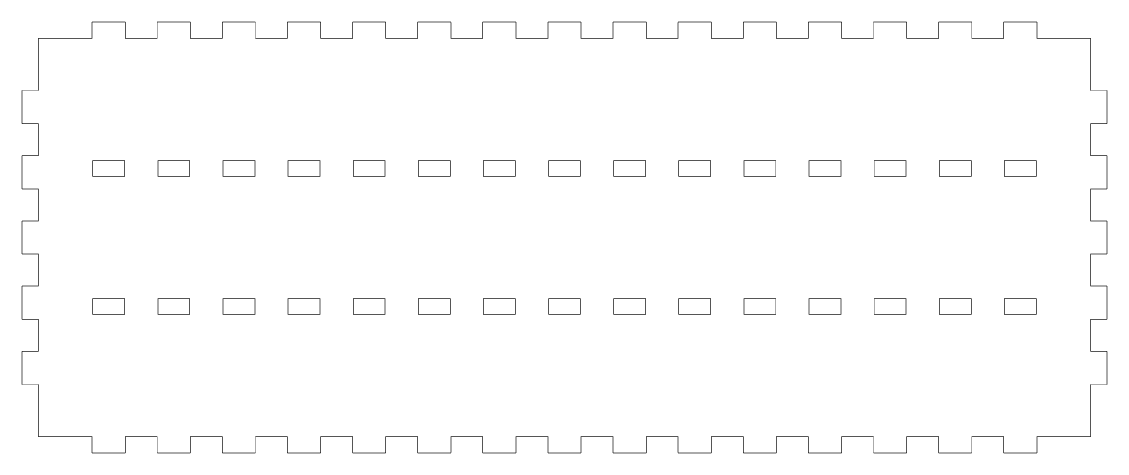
# Model space of a CAD drawing. Extents: x 1 to 670, y 1 to 950.
# Drawn here: x 1.1 to 334.6, y 476.8 to 609.2 of the extents above; entities that cross this region are included whole.
import ezdxf

# ---------------------------------------------------------------- set-up
doc = ezdxf.new("R2010")
doc.units = 0
doc.layers.get('0').update_dxf_attribs({"linetype": 'CONTINUOUS'})

msp = doc.modelspace()

# ---------------------------------------------------------------- linework, layer by layer
at = {"color": 0, "const_width": 0.2}
for points in [[(32.8511, 609.145), (22.8506, 609.145), (22.8327, 609.145), (22.779, 609.117), (22.75, 609.064), (22.75, 609.046)], [(22.75, 609.046), (22.75, 604.047), (22.75, 604.065), (22.779, 604.118), (22.8327, 604.146), (22.8506, 604.146)], [(32.9517, 604.047), (32.9517, 609.046), (32.9517, 609.064), (32.9213, 609.117), (32.8676, 609.145), (32.8511, 609.145)], [(52.8518, 609.145), (42.8516, 609.145), (42.8336, 609.145), (42.7799, 609.117), (42.751, 609.064), (42.751, 609.046)], [(42.751, 609.046), (42.751, 604.047), (42.751, 604.065), (42.7799, 604.118), (42.8336, 604.146), (42.8516, 604.146)], [(52.9527, 604.047), (52.9527, 609.046), (52.9527, 609.064), (52.9223, 609.117), (52.8683, 609.145), (52.8518, 609.145)], [(72.8528, 609.145), (62.8523, 609.145), (62.8343, 609.145), (62.7807, 609.117), (62.7518, 609.064), (62.7518, 609.046)], [(62.7518, 609.046), (62.7518, 604.047), (62.7518, 604.065), (62.7807, 604.118), (62.8343, 604.146), (62.8523, 604.146)], [(72.9534, 604.047), (72.9534, 609.046), (72.9534, 609.064), (72.923, 609.117), (72.8694, 609.145), (72.8528, 609.145)], [(92.8536, 609.145), (82.853, 609.145), (82.8354, 609.145), (82.7814, 609.117), (82.7525, 609.064), (82.7525, 609.046)], [(82.7525, 609.046), (82.7525, 604.047), (82.7525, 604.065), (82.7814, 604.118), (82.8354, 604.146), (82.853, 604.146)], [(92.9541, 604.047), (92.9541, 609.046), (92.9541, 609.064), (92.9238, 609.117), (92.8702, 609.145), (92.8536, 609.145)], [(112.854, 609.145), (102.854, 609.145), (102.836, 609.145), (102.783, 609.117), (102.754, 609.064), (102.754, 609.046)], [(102.754, 609.046), (102.754, 604.047), (102.754, 604.065), (102.783, 604.118), (102.836, 604.146), (102.854, 604.146)], [(112.955, 604.047), (112.955, 609.046), (112.955, 609.064), (112.925, 609.117), (112.871, 609.145), (112.854, 609.145)], [(132.855, 609.145), (122.855, 609.145), (122.837, 609.145), (122.783, 609.117), (122.754, 609.064), (122.754, 609.046)], [(122.754, 609.046), (122.754, 604.047), (122.754, 604.065), (122.783, 604.118), (122.837, 604.146), (122.855, 604.146)], [(132.956, 604.047), (132.956, 609.046), (132.956, 609.064), (132.926, 609.117), (132.872, 609.145), (132.855, 609.145)], [(152.856, 609.145), (142.856, 609.145), (142.838, 609.145), (142.784, 609.117), (142.755, 609.064), (142.755, 609.046)], [(142.755, 609.046), (142.755, 604.047), (142.755, 604.065), (142.784, 604.118), (142.838, 604.146), (142.856, 604.146)], [(152.957, 604.047), (152.957, 609.046), (152.957, 609.064), (152.926, 609.117), (152.873, 609.145), (152.856, 609.145)], [(172.857, 609.145), (162.857, 609.145), (162.839, 609.145), (162.785, 609.117), (162.756, 609.064), (162.756, 609.046)], [(162.756, 609.046), (162.756, 604.047), (162.756, 604.065), (162.785, 604.118), (162.839, 604.146), (162.857, 604.146)], [(172.957, 604.047), (172.957, 609.046), (172.957, 609.064), (172.927, 609.117), (172.873, 609.145), (172.857, 609.145)], [(192.858, 609.145), (182.857, 609.145), (182.839, 609.145), (182.786, 609.117), (182.757, 609.064), (182.757, 609.046)], [(182.757, 609.046), (182.757, 604.047), (182.757, 604.065), (182.786, 604.118), (182.839, 604.146), (182.857, 604.146)], [(192.959, 604.047), (192.959, 609.046), (192.959, 609.064), (192.928, 609.117), (192.874, 609.145), (192.858, 609.145)], [(212.859, 609.145), (202.858, 609.145), (202.84, 609.145), (202.787, 609.117), (202.758, 609.064), (202.758, 609.046)], [(202.758, 609.046), (202.758, 604.047), (202.758, 604.065), (202.787, 604.118), (202.84, 604.146), (202.858, 604.146)], [(212.959, 604.047), (212.959, 609.046), (212.959, 609.064), (212.929, 609.117), (212.875, 609.145), (212.859, 609.145)], [(232.859, 609.145), (222.859, 609.145), (222.841, 609.145), (222.787, 609.117), (222.758, 609.064), (222.758, 609.046)], [(222.758, 609.046), (222.758, 604.047), (222.758, 604.065), (222.787, 604.118), (222.841, 604.146), (222.859, 604.146)], [(232.96, 604.047), (232.96, 609.046), (232.96, 609.064), (232.93, 609.117), (232.876, 609.145), (232.859, 609.145)], [(252.861, 609.145), (242.86, 609.145), (242.842, 609.145), (242.788, 609.117), (242.759, 609.064), (242.759, 609.046)], [(242.759, 609.046), (242.759, 604.047), (242.759, 604.065), (242.788, 604.118), (242.842, 604.146), (242.86, 604.146)], [(252.961, 604.047), (252.961, 609.046), (252.961, 609.064), (252.931, 609.117), (252.877, 609.145), (252.861, 609.145)], [(272.861, 609.145), (262.861, 609.145), (262.843, 609.145), (262.789, 609.117), (262.76, 609.064), (262.76, 609.046)], [(262.76, 609.046), (262.76, 604.047), (262.76, 604.065), (262.789, 604.118), (262.843, 604.146), (262.861, 604.146)], [(272.962, 604.047), (272.962, 609.046), (272.962, 609.064), (272.931, 609.117), (272.878, 609.145), (272.861, 609.145)], [(292.862, 609.145), (282.862, 609.145), (282.844, 609.145), (282.79, 609.117), (282.761, 609.064), (282.761, 609.046)], [(282.761, 609.046), (282.761, 604.047), (282.761, 604.065), (282.79, 604.118), (282.844, 604.146), (282.862, 604.146)], [(292.963, 604.047), (292.963, 609.046), (292.963, 609.064), (292.932, 609.117), (292.879, 609.145), (292.862, 609.145)], [(312.863, 609.145), (302.863, 609.145), (302.845, 609.145), (302.791, 609.117), (302.762, 609.064), (302.762, 609.046)], [(302.762, 609.046), (302.762, 604.047), (302.762, 604.065), (302.791, 604.118), (302.845, 604.146), (302.863, 604.146)], [(312.964, 604.047), (312.964, 609.046), (312.964, 609.064), (312.933, 609.117), (312.879, 609.145), (312.863, 609.145)], [(6.35, 604.146), (6.33208, 604.146), (6.27835, 604.118), (6.24939, 604.065), (6.24939, 604.047)], [(6.24939, 604.047), (6.24939, 588.045)], [(22.8506, 604.146), (6.35, 604.146)], [(42.8516, 604.146), (32.8511, 604.146)], [(32.8511, 604.146), (32.8676, 604.146), (32.9213, 604.118), (32.9517, 604.065), (32.9517, 604.047)], [(62.8523, 604.146), (52.8518, 604.146)], [(52.8518, 604.146), (52.8683, 604.146), (52.9223, 604.118), (52.9527, 604.065), (52.9527, 604.047)], [(82.853, 604.146), (72.8528, 604.146)], [(72.8528, 604.146), (72.8694, 604.146), (72.923, 604.118), (72.9534, 604.065), (72.9534, 604.047)], [(102.854, 604.146), (92.8536, 604.146)], [(92.8536, 604.146), (92.8702, 604.146), (92.9238, 604.118), (92.9541, 604.065), (92.9541, 604.047)], [(122.855, 604.146), (112.854, 604.146)], [(112.854, 604.146), (112.871, 604.146), (112.925, 604.118), (112.955, 604.065), (112.955, 604.047)], [(142.856, 604.146), (132.855, 604.146)], [(132.855, 604.146), (132.872, 604.146), (132.926, 604.118), (132.956, 604.065), (132.956, 604.047)], [(162.857, 604.146), (152.856, 604.146)], [(152.856, 604.146), (152.873, 604.146), (152.926, 604.118), (152.957, 604.065), (152.957, 604.047)], [(182.857, 604.146), (172.857, 604.146)], [(172.857, 604.146), (172.873, 604.146), (172.927, 604.118), (172.957, 604.065), (172.957, 604.047)], [(202.858, 604.146), (192.858, 604.146)], [(192.858, 604.146), (192.874, 604.146), (192.928, 604.118), (192.959, 604.065), (192.959, 604.047)], [(222.859, 604.146), (212.859, 604.146)], [(212.859, 604.146), (212.875, 604.146), (212.929, 604.118), (212.959, 604.065), (212.959, 604.047)], [(242.86, 604.146), (232.859, 604.146)], [(232.859, 604.146), (232.876, 604.146), (232.93, 604.118), (232.96, 604.065), (232.96, 604.047)], [(262.861, 604.146), (252.861, 604.146)], [(252.861, 604.146), (252.877, 604.146), (252.931, 604.118), (252.961, 604.065), (252.961, 604.047)], [(282.862, 604.146), (272.861, 604.146)], [(272.861, 604.146), (272.878, 604.146), (272.931, 604.118), (272.962, 604.065), (272.962, 604.047)], [(302.863, 604.146), (292.862, 604.146)], [(292.862, 604.146), (292.879, 604.146), (292.932, 604.118), (292.963, 604.065), (292.963, 604.047)], [(329.364, 604.146), (312.863, 604.146)], [(312.863, 604.146), (312.879, 604.146), (312.933, 604.118), (312.964, 604.065), (312.964, 604.047)], [(329.464, 604.047), (329.464, 604.065), (329.434, 604.118), (329.38, 604.146), (329.364, 604.146)], [(329.464, 588.045), (329.464, 604.047)], [(6.35, 588.148), (1.35048, 588.148), (1.33256, 588.148), (1.27882, 588.119), (1.24988, 588.063), (1.24988, 588.045)], [(1.24988, 588.045), (1.24988, 578.044), (1.24988, 578.03), (1.27882, 577.977), (1.33256, 577.945), (1.35048, 577.945)], [(6.24939, 588.045), (6.24939, 588.063), (6.27835, 588.119), (6.33208, 588.148), (6.35, 588.148)], [(334.363, 588.148), (329.364, 588.148), (329.38, 588.148), (329.434, 588.119), (329.464, 588.063), (329.464, 588.045)], [(334.464, 578.044), (334.464, 588.045), (334.464, 588.063), (334.433, 588.119), (334.38, 588.148), (334.363, 588.148)], [(1.35048, 577.945), (6.35, 577.945), (6.33208, 577.945), (6.27835, 577.977), (6.24939, 578.03), (6.24939, 578.044)], [(6.24939, 578.044), (6.24939, 568.046)], [(329.464, 578.044), (329.464, 578.03), (329.434, 577.977), (329.38, 577.945), (329.364, 577.945)], [(329.364, 577.945), (334.363, 577.945), (334.38, 577.945), (334.433, 577.977), (334.464, 578.03), (334.464, 578.044)], [(329.464, 568.046), (329.464, 578.044)], [(6.35, 568.145), (1.35048, 568.145), (1.33256, 568.145), (1.27882, 568.117), (1.24988, 568.064), (1.24988, 568.046)], [(1.24988, 568.046), (1.24988, 558.045), (1.24988, 558.027), (1.27882, 557.975), (1.33256, 557.943), (1.35048, 557.943)], [(6.24939, 568.046), (6.24939, 568.064), (6.27835, 568.117), (6.33208, 568.145), (6.35, 568.145)], [(334.363, 568.145), (329.364, 568.145), (329.38, 568.145), (329.434, 568.117), (329.464, 568.064), (329.464, 568.046)], [(334.464, 558.045), (334.464, 568.046), (334.464, 568.064), (334.433, 568.117), (334.38, 568.145), (334.363, 568.145)], [(1.35048, 557.943), (6.35, 557.943), (6.33208, 557.943), (6.27835, 557.975), (6.24939, 558.027), (6.24939, 558.045)], [(6.24939, 558.045), (6.24939, 548.044)], [(329.464, 558.045), (329.464, 558.027), (329.434, 557.975), (329.38, 557.943), (329.364, 557.943)], [(329.364, 557.943), (334.363, 557.943), (334.38, 557.943), (334.433, 557.975), (334.464, 558.027), (334.464, 558.045)], [(329.464, 548.044), (329.464, 558.045)], [(6.35, 548.146), (1.35048, 548.146), (1.33256, 548.146), (1.27882, 548.114), (1.24988, 548.061), (1.24988, 548.044)], [(1.24988, 548.044), (1.24988, 538.043), (1.24988, 538.028), (1.27882, 537.972), (1.33256, 537.944), (1.35048, 537.944)], [(6.24939, 548.044), (6.24939, 548.061), (6.27835, 548.114), (6.33208, 548.146), (6.35, 548.146)], [(334.363, 548.146), (329.364, 548.146), (329.38, 548.146), (329.434, 548.114), (329.464, 548.061), (329.464, 548.044)], [(334.464, 538.043), (334.464, 548.044), (334.464, 548.061), (334.433, 548.114), (334.38, 548.146), (334.363, 548.146)], [(1.35048, 537.944), (6.35, 537.944), (6.33208, 537.944), (6.27835, 537.972), (6.24939, 538.028), (6.24939, 538.043)], [(6.24939, 538.043), (6.24939, 528.045)], [(329.464, 538.043), (329.464, 538.028), (329.434, 537.972), (329.38, 537.944), (329.364, 537.944)], [(329.364, 537.944), (334.363, 537.944), (334.38, 537.944), (334.433, 537.972), (334.464, 538.028), (334.464, 538.043)], [(329.464, 528.045), (329.464, 538.043)], [(6.35, 528.144), (1.35048, 528.144), (1.33256, 528.144), (1.27882, 528.115), (1.24988, 528.062), (1.24988, 528.045)], [(1.24988, 528.045), (1.24988, 518.044), (1.24988, 518.026), (1.27882, 517.973), (1.33256, 517.941), (1.35048, 517.941)], [(6.24939, 528.045), (6.24939, 528.062), (6.27835, 528.115), (6.33208, 528.144), (6.35, 528.144)], [(334.363, 528.144), (329.364, 528.144), (329.38, 528.144), (329.434, 528.115), (329.464, 528.062), (329.464, 528.045)], [(334.464, 518.044), (334.464, 528.045), (334.464, 528.062), (334.433, 528.115), (334.38, 528.144), (334.363, 528.144)], [(1.35048, 517.941), (6.35, 517.941), (6.33208, 517.941), (6.27835, 517.973), (6.24939, 518.026), (6.24939, 518.044)], [(6.24939, 518.044), (6.24939, 508.042)], [(329.464, 518.044), (329.464, 518.026), (329.434, 517.973), (329.38, 517.941), (329.364, 517.941)], [(329.364, 517.941), (334.363, 517.941), (334.38, 517.941), (334.433, 517.973), (334.464, 518.026), (334.464, 518.044)], [(329.464, 508.042), (329.464, 518.044)], [(6.35, 508.145), (1.35048, 508.145), (1.33256, 508.145), (1.27882, 508.113), (1.24988, 508.06), (1.24988, 508.042)], [(1.24988, 508.042), (1.24988, 498.041), (1.24988, 498.027), (1.27882, 497.971), (1.33256, 497.942), (1.35048, 497.942)], [(6.24939, 508.042), (6.24939, 508.06), (6.27835, 508.113), (6.33208, 508.145), (6.35, 508.145)], [(334.363, 508.145), (329.364, 508.145), (329.38, 508.145), (329.434, 508.113), (329.464, 508.06), (329.464, 508.042)], [(334.464, 498.041), (334.464, 508.042), (334.464, 508.06), (334.433, 508.113), (334.38, 508.145), (334.363, 508.145)], [(1.35048, 497.942), (6.35, 497.942), (6.33208, 497.942), (6.27835, 497.971), (6.24939, 498.027), (6.24939, 498.041)], [(6.24939, 498.041), (6.24939, 482.043)], [(329.464, 498.041), (329.464, 498.027), (329.434, 497.971), (329.38, 497.942), (329.364, 497.942)], [(329.364, 497.942), (334.363, 497.942), (334.38, 497.942), (334.433, 497.971), (334.464, 498.027), (334.464, 498.041)], [(329.464, 482.043), (329.464, 498.041)], [(6.24939, 482.043), (6.24939, 482.025), (6.27835, 481.972), (6.33208, 481.94), (6.35, 481.94)], [(6.35, 481.94), (22.8506, 481.94)], [(22.8506, 481.94), (22.8327, 481.94), (22.779, 481.972), (22.75, 482.025), (22.75, 482.043)], [(22.75, 482.043), (22.75, 477.044), (22.75, 477.026), (22.779, 476.973), (22.8327, 476.941), (22.8506, 476.941)], [(32.9517, 477.044), (32.9517, 482.043), (32.9517, 482.025), (32.9213, 481.972), (32.8676, 481.94), (32.8511, 481.94)], [(32.8511, 481.94), (42.8516, 481.94)], [(42.8516, 481.94), (42.8336, 481.94), (42.7799, 481.972), (42.751, 482.025), (42.751, 482.043)], [(42.751, 482.043), (42.751, 477.044), (42.751, 477.026), (42.7799, 476.973), (42.8336, 476.941), (42.8516, 476.941)], [(52.9527, 477.044), (52.9527, 482.043), (52.9527, 482.025), (52.9223, 481.972), (52.8683, 481.94), (52.8518, 481.94)], [(52.8518, 481.94), (62.8523, 481.94)], [(62.8523, 481.94), (62.8343, 481.94), (62.7807, 481.972), (62.7518, 482.025), (62.7518, 482.043)], [(62.7518, 482.043), (62.7518, 477.044), (62.7518, 477.026), (62.7807, 476.973), (62.8343, 476.941), (62.8523, 476.941)], [(72.9534, 477.044), (72.9534, 482.043), (72.9534, 482.025), (72.923, 481.972), (72.8694, 481.94), (72.8528, 481.94)], [(72.8528, 481.94), (82.853, 481.94)], [(82.853, 481.94), (82.8354, 481.94), (82.7814, 481.972), (82.7525, 482.025), (82.7525, 482.043)], [(82.7525, 482.043), (82.7525, 477.044), (82.7525, 477.026), (82.7814, 476.973), (82.8354, 476.941), (82.853, 476.941)], [(92.9541, 477.044), (92.9541, 482.043), (92.9541, 482.025), (92.9238, 481.972), (92.8702, 481.94), (92.8536, 481.94)], [(92.8536, 481.94), (102.854, 481.94)], [(102.854, 481.94), (102.836, 481.94), (102.783, 481.972), (102.754, 482.025), (102.754, 482.043)], [(102.754, 482.043), (102.754, 477.044), (102.754, 477.026), (102.783, 476.973), (102.836, 476.941), (102.854, 476.941)], [(112.955, 477.044), (112.955, 482.043), (112.955, 482.025), (112.925, 481.972), (112.871, 481.94), (112.854, 481.94)], [(112.854, 481.94), (122.855, 481.94)], [(122.855, 481.94), (122.837, 481.94), (122.783, 481.972), (122.754, 482.025), (122.754, 482.043)], [(122.754, 482.043), (122.754, 477.044), (122.754, 477.026), (122.783, 476.973), (122.837, 476.941), (122.855, 476.941)], [(132.956, 477.044), (132.956, 482.043), (132.956, 482.025), (132.926, 481.972), (132.872, 481.94), (132.855, 481.94)], [(132.855, 481.94), (142.856, 481.94)], [(142.856, 481.94), (142.838, 481.94), (142.784, 481.972), (142.755, 482.025), (142.755, 482.043)], [(142.755, 482.043), (142.755, 477.044), (142.755, 477.026), (142.784, 476.973), (142.838, 476.941), (142.856, 476.941)], [(152.957, 477.044), (152.957, 482.043), (152.957, 482.025), (152.926, 481.972), (152.873, 481.94), (152.856, 481.94)], [(152.856, 481.94), (162.857, 481.94)], [(162.857, 481.94), (162.839, 481.94), (162.785, 481.972), (162.756, 482.025), (162.756, 482.043)], [(162.756, 482.043), (162.756, 477.044), (162.756, 477.026), (162.785, 476.973), (162.839, 476.941), (162.857, 476.941)], [(172.957, 477.044), (172.957, 482.043), (172.957, 482.025), (172.927, 481.972), (172.873, 481.94), (172.857, 481.94)], [(172.857, 481.94), (182.857, 481.94)], [(182.857, 481.94), (182.839, 481.94), (182.786, 481.972), (182.757, 482.025), (182.757, 482.043)], [(182.757, 482.043), (182.757, 477.044), (182.757, 477.026), (182.786, 476.973), (182.839, 476.941), (182.857, 476.941)], [(192.959, 477.044), (192.959, 482.043), (192.959, 482.025), (192.928, 481.972), (192.874, 481.94), (192.858, 481.94)], [(192.858, 481.94), (202.858, 481.94)], [(202.858, 481.94), (202.84, 481.94), (202.787, 481.972), (202.758, 482.025), (202.758, 482.043)], [(202.758, 482.043), (202.758, 477.044), (202.758, 477.026), (202.787, 476.973), (202.84, 476.941), (202.858, 476.941)], [(212.959, 477.044), (212.959, 482.043), (212.959, 482.025), (212.929, 481.972), (212.875, 481.94), (212.859, 481.94)], [(212.859, 481.94), (222.859, 481.94)], [(222.859, 481.94), (222.841, 481.94), (222.787, 481.972), (222.758, 482.025), (222.758, 482.043)], [(222.758, 482.043), (222.758, 477.044), (222.758, 477.026), (222.787, 476.973), (222.841, 476.941), (222.859, 476.941)], [(232.96, 477.044), (232.96, 482.043), (232.96, 482.025), (232.93, 481.972), (232.876, 481.94), (232.859, 481.94)], [(232.859, 481.94), (242.86, 481.94)], [(242.86, 481.94), (242.842, 481.94), (242.788, 481.972), (242.759, 482.025), (242.759, 482.043)], [(242.759, 482.043), (242.759, 477.044), (242.759, 477.026), (242.788, 476.973), (242.842, 476.941), (242.86, 476.941)], [(252.961, 477.044), (252.961, 482.043), (252.961, 482.025), (252.931, 481.972), (252.877, 481.94), (252.861, 481.94)], [(252.861, 481.94), (262.861, 481.94)], [(262.861, 481.94), (262.843, 481.94), (262.789, 481.972), (262.76, 482.025), (262.76, 482.043)], [(262.76, 482.043), (262.76, 477.044), (262.76, 477.026), (262.789, 476.973), (262.843, 476.941), (262.861, 476.941)], [(272.962, 477.044), (272.962, 482.043), (272.962, 482.025), (272.931, 481.972), (272.878, 481.94), (272.861, 481.94)], [(272.861, 481.94), (282.862, 481.94)], [(282.862, 481.94), (282.844, 481.94), (282.79, 481.972), (282.761, 482.025), (282.761, 482.043)], [(282.761, 482.043), (282.761, 477.044), (282.761, 477.026), (282.79, 476.973), (282.844, 476.941), (282.862, 476.941)], [(292.963, 477.044), (292.963, 482.043), (292.963, 482.025), (292.932, 481.972), (292.879, 481.94), (292.862, 481.94)], [(292.862, 481.94), (302.863, 481.94)], [(302.863, 481.94), (302.845, 481.94), (302.791, 481.972), (302.762, 482.025), (302.762, 482.043)], [(302.762, 482.043), (302.762, 477.044), (302.762, 477.026), (302.791, 476.973), (302.845, 476.941), (302.863, 476.941)], [(312.964, 477.044), (312.964, 482.043), (312.964, 482.025), (312.933, 481.972), (312.879, 481.94), (312.863, 481.94)], [(312.863, 481.94), (329.364, 481.94)], [(329.364, 481.94), (329.38, 481.94), (329.434, 481.972), (329.464, 482.025), (329.464, 482.043)], [(22.8506, 476.941), (32.8511, 476.941), (32.8676, 476.941), (32.9213, 476.973), (32.9517, 477.026), (32.9517, 477.044)], [(42.8516, 476.941), (52.8518, 476.941), (52.8683, 476.941), (52.9223, 476.973), (52.9527, 477.026), (52.9527, 477.044)], [(62.8523, 476.941), (72.8528, 476.941), (72.8694, 476.941), (72.923, 476.973), (72.9534, 477.026), (72.9534, 477.044)], [(82.853, 476.941), (92.8536, 476.941), (92.8702, 476.941), (92.9238, 476.973), (92.9541, 477.026), (92.9541, 477.044)], [(102.854, 476.941), (112.854, 476.941), (112.871, 476.941), (112.925, 476.973), (112.955, 477.026), (112.955, 477.044)], [(122.855, 476.941), (132.855, 476.941), (132.872, 476.941), (132.926, 476.973), (132.956, 477.026), (132.956, 477.044)], [(142.856, 476.941), (152.856, 476.941), (152.873, 476.941), (152.926, 476.973), (152.957, 477.026), (152.957, 477.044)], [(162.857, 476.941), (172.857, 476.941), (172.873, 476.941), (172.927, 476.973), (172.957, 477.026), (172.957, 477.044)], [(182.857, 476.941), (192.858, 476.941), (192.874, 476.941), (192.928, 476.973), (192.959, 477.026), (192.959, 477.044)], [(202.858, 476.941), (212.859, 476.941), (212.875, 476.941), (212.929, 476.973), (212.959, 477.026), (212.959, 477.044)], [(222.859, 476.941), (232.859, 476.941), (232.876, 476.941), (232.93, 476.973), (232.96, 477.026), (232.96, 477.044)], [(242.86, 476.941), (252.861, 476.941), (252.877, 476.941), (252.931, 476.973), (252.961, 477.026), (252.961, 477.044)], [(262.861, 476.941), (272.861, 476.941), (272.878, 476.941), (272.931, 476.973), (272.962, 477.026), (272.962, 477.044)], [(282.862, 476.941), (292.862, 476.941), (292.879, 476.941), (292.932, 476.973), (292.963, 477.026), (292.963, 477.044)], [(302.863, 476.941), (312.863, 476.941), (312.879, 476.941), (312.933, 476.973), (312.964, 477.026), (312.964, 477.044)]]:
    msp.add_lwpolyline(points, dxfattribs=at)
at = {"color": 5, "const_width": 0.2}
for points in [[(22.965, 561.71), (22.965, 566.709), (22.965, 566.692), (22.9347, 566.639), (22.881, 566.607), (22.8644, 566.607)], [(32.8635, 566.607), (32.8456, 566.607), (32.7932, 566.639), (32.7642, 566.692), (32.7642, 566.709)], [(32.7642, 566.709), (32.7642, 561.71), (32.7642, 561.728), (32.7932, 561.781), (32.8469, 561.809), (32.8648, 561.809)], [(42.9645, 561.71), (42.9645, 566.709), (42.9645, 566.692), (42.9341, 566.639), (42.8805, 566.607), (42.8639, 566.607)], [(52.8645, 566.607), (52.8465, 566.607), (52.7925, 566.639), (52.7636, 566.692), (52.7636, 566.709)], [(52.7636, 566.709), (52.7636, 561.71), (52.7636, 561.728), (52.7925, 561.781), (52.8465, 561.809), (52.8645, 561.809)], [(62.9652, 561.71), (62.9652, 566.709), (62.9652, 566.692), (62.9348, 566.639), (62.8812, 566.607), (62.8646, 566.607)], [(72.8638, 566.607), (72.8458, 566.607), (72.7936, 566.639), (72.7646, 566.692), (72.7646, 566.709)], [(72.7646, 566.709), (72.7646, 561.71), (72.7646, 561.728), (72.7936, 561.781), (72.8472, 561.809), (72.8652, 561.809)], [(82.9649, 561.71), (82.9649, 566.709), (82.9649, 566.692), (82.9345, 566.639), (82.8809, 566.607), (82.8643, 566.607)], [(92.8645, 566.607), (92.8469, 566.607), (92.7929, 566.639), (92.764, 566.692), (92.764, 566.709)], [(92.764, 566.709), (92.764, 561.71), (92.764, 561.728), (92.7929, 561.781), (92.8469, 561.809), (92.8645, 561.809)], [(102.964, 561.71), (102.964, 566.709), (102.964, 566.692), (102.934, 566.639), (102.88, 566.607), (102.864, 566.607)], [(112.864, 566.607), (112.846, 566.607), (112.793, 566.639), (112.764, 566.692), (112.764, 566.709)], [(112.764, 566.709), (112.764, 561.71), (112.764, 561.728), (112.793, 561.781), (112.846, 561.809), (112.864, 561.809)], [(122.965, 561.71), (122.965, 566.709), (122.965, 566.692), (122.935, 566.639), (122.881, 566.607), (122.864, 566.607)], [(132.864, 566.607), (132.846, 566.607), (132.793, 566.639), (132.764, 566.692), (132.764, 566.709)], [(132.764, 566.709), (132.764, 561.71), (132.764, 561.728), (132.793, 561.781), (132.847, 561.809), (132.865, 561.809)], [(142.965, 561.71), (142.965, 566.709), (142.965, 566.692), (142.934, 566.639), (142.881, 566.607), (142.864, 566.607)], [(152.864, 566.607), (152.847, 566.607), (152.793, 566.639), (152.764, 566.692), (152.764, 566.709)], [(152.764, 566.709), (152.764, 561.71), (152.764, 561.728), (152.793, 561.781), (152.847, 561.809), (152.864, 561.809)], [(162.965, 561.71), (162.965, 566.709), (162.965, 566.692), (162.935, 566.639), (162.881, 566.607), (162.865, 566.607)], [(172.864, 566.607), (172.846, 566.607), (172.794, 566.639), (172.765, 566.692), (172.765, 566.709)], [(172.765, 566.709), (172.765, 561.71), (172.765, 561.728), (172.794, 561.781), (172.847, 561.809), (172.865, 561.809)], [(182.965, 561.71), (182.965, 566.709), (182.965, 566.692), (182.935, 566.639), (182.881, 566.607), (182.864, 566.607)], [(192.865, 566.607), (192.847, 566.607), (192.793, 566.639), (192.764, 566.692), (192.764, 566.709)], [(192.764, 566.709), (192.764, 561.71), (192.764, 561.728), (192.793, 561.781), (192.847, 561.809), (192.865, 561.809)], [(202.964, 561.71), (202.964, 566.709), (202.964, 566.692), (202.934, 566.639), (202.88, 566.607), (202.864, 566.607)], [(212.864, 566.607), (212.846, 566.607), (212.792, 566.639), (212.763, 566.692), (212.763, 566.709)], [(212.763, 566.709), (212.763, 561.71), (212.763, 561.728), (212.792, 561.781), (212.846, 561.809), (212.864, 561.809)], [(222.965, 561.71), (222.965, 566.709), (222.965, 566.692), (222.935, 566.639), (222.881, 566.607), (222.865, 566.607)], [(232.864, 566.607), (232.846, 566.607), (232.793, 566.639), (232.765, 566.692), (232.765, 566.709)], [(232.765, 566.709), (232.765, 561.71), (232.765, 561.728), (232.793, 561.781), (232.847, 561.809), (232.865, 561.809)], [(242.965, 561.71), (242.965, 566.709), (242.965, 566.692), (242.934, 566.639), (242.88, 566.607), (242.864, 566.607)], [(252.864, 566.607), (252.846, 566.607), (252.793, 566.639), (252.764, 566.692), (252.764, 566.709)], [(252.764, 566.709), (252.764, 561.71), (252.764, 561.728), (252.793, 561.781), (252.846, 561.809), (252.864, 561.809)], [(262.965, 561.71), (262.965, 566.709), (262.965, 566.692), (262.935, 566.639), (262.882, 566.607), (262.865, 566.607)], [(272.864, 566.607), (272.846, 566.607), (272.794, 566.639), (272.765, 566.692), (272.765, 566.709)], [(272.765, 566.709), (272.765, 561.71), (272.765, 561.728), (272.794, 561.781), (272.848, 561.809), (272.865, 561.809)], [(282.965, 561.71), (282.965, 566.709), (282.965, 566.692), (282.935, 566.639), (282.881, 566.607), (282.864, 566.607)], [(292.865, 566.607), (292.847, 566.607), (292.793, 566.639), (292.764, 566.692), (292.764, 566.709)], [(292.764, 566.709), (292.764, 561.71), (292.764, 561.728), (292.793, 561.781), (292.847, 561.809), (292.865, 561.809)], [(302.964, 561.71), (302.964, 566.709), (302.964, 566.692), (302.934, 566.639), (302.881, 566.607), (302.864, 566.607)], [(312.864, 566.607), (312.847, 566.607), (312.793, 566.639), (312.764, 566.692), (312.764, 566.709)], [(312.764, 566.709), (312.764, 561.71), (312.764, 561.728), (312.793, 561.781), (312.847, 561.809), (312.864, 561.809)], [(22.8644, 566.607), (32.8648, 566.607)], [(42.8639, 566.607), (52.8645, 566.607)], [(62.8646, 566.607), (72.8652, 566.607)], [(82.8643, 566.607), (92.8645, 566.607)], [(102.864, 566.607), (112.864, 566.607)], [(122.864, 566.607), (132.865, 566.607)], [(142.864, 566.607), (152.864, 566.607)], [(162.865, 566.607), (172.865, 566.607)], [(182.864, 566.607), (192.865, 566.607)], [(202.864, 566.607), (212.864, 566.607)], [(222.865, 566.607), (232.865, 566.607)], [(242.864, 566.607), (252.864, 566.607)], [(262.865, 566.607), (272.865, 566.607)], [(282.864, 566.607), (292.865, 566.607)], [(302.864, 566.607), (312.864, 566.607)], [(32.8648, 561.809), (22.8644, 561.809), (22.881, 561.809), (22.9347, 561.781), (22.965, 561.728), (22.965, 561.71)], [(52.8645, 561.809), (42.8639, 561.809), (42.8805, 561.809), (42.9341, 561.781), (42.9645, 561.728), (42.9645, 561.71)], [(72.8652, 561.809), (62.8646, 561.809), (62.8812, 561.809), (62.9348, 561.781), (62.9652, 561.728), (62.9652, 561.71)], [(92.8645, 561.809), (82.8643, 561.809), (82.8809, 561.809), (82.9345, 561.781), (82.9649, 561.728), (82.9649, 561.71)], [(112.864, 561.809), (102.864, 561.809), (102.88, 561.809), (102.934, 561.781), (102.964, 561.728), (102.964, 561.71)], [(132.865, 561.809), (122.864, 561.809), (122.881, 561.809), (122.935, 561.781), (122.965, 561.728), (122.965, 561.71)], [(152.864, 561.809), (142.864, 561.809), (142.881, 561.809), (142.934, 561.781), (142.965, 561.728), (142.965, 561.71)], [(172.865, 561.809), (162.865, 561.809), (162.881, 561.809), (162.935, 561.781), (162.965, 561.728), (162.965, 561.71)], [(192.865, 561.809), (182.864, 561.809), (182.881, 561.809), (182.935, 561.781), (182.965, 561.728), (182.965, 561.71)], [(212.864, 561.809), (202.864, 561.809), (202.88, 561.809), (202.934, 561.781), (202.964, 561.728), (202.964, 561.71)], [(232.865, 561.809), (222.865, 561.809), (222.881, 561.809), (222.935, 561.781), (222.965, 561.728), (222.965, 561.71)], [(252.864, 561.809), (242.864, 561.809), (242.88, 561.809), (242.934, 561.781), (242.965, 561.728), (242.965, 561.71)], [(272.865, 561.809), (262.865, 561.809), (262.882, 561.809), (262.935, 561.781), (262.965, 561.728), (262.965, 561.71)], [(292.865, 561.809), (282.864, 561.809), (282.881, 561.809), (282.935, 561.781), (282.965, 561.728), (282.965, 561.71)], [(312.864, 561.809), (302.864, 561.809), (302.881, 561.809), (302.934, 561.781), (302.964, 561.728), (302.964, 561.71)], [(22.965, 519.377), (22.965, 524.376), (22.965, 524.358), (22.9347, 524.305), (22.881, 524.274), (22.8644, 524.274)], [(22.8644, 524.274), (32.8648, 524.274)], [(32.8635, 524.274), (32.8456, 524.274), (32.7932, 524.305), (32.7642, 524.358), (32.7642, 524.376)], [(32.7642, 524.376), (32.7642, 519.377), (32.7642, 519.395), (32.7932, 519.448), (32.8469, 519.476), (32.8648, 519.476)], [(42.9645, 519.377), (42.9645, 524.376), (42.9645, 524.358), (42.9341, 524.305), (42.8805, 524.274), (42.8639, 524.274)], [(42.8639, 524.274), (52.8645, 524.274)], [(52.8645, 524.274), (52.8465, 524.274), (52.7925, 524.305), (52.7636, 524.358), (52.7636, 524.376)], [(52.7636, 524.376), (52.7636, 519.377), (52.7636, 519.395), (52.7925, 519.448), (52.8465, 519.476), (52.8645, 519.476)], [(62.9652, 519.377), (62.9652, 524.376), (62.9652, 524.358), (62.9348, 524.305), (62.8812, 524.274), (62.8646, 524.274)], [(62.8646, 524.274), (72.8652, 524.274)], [(72.8638, 524.274), (72.8458, 524.274), (72.7936, 524.305), (72.7646, 524.358), (72.7646, 524.376)], [(72.7646, 524.376), (72.7646, 519.377), (72.7646, 519.395), (72.7936, 519.448), (72.8472, 519.476), (72.8652, 519.476)], [(82.9649, 519.377), (82.9649, 524.376), (82.9649, 524.358), (82.9345, 524.305), (82.8809, 524.274), (82.8643, 524.274)], [(82.8643, 524.274), (92.8645, 524.274)], [(92.8645, 524.274), (92.8469, 524.274), (92.7929, 524.305), (92.764, 524.358), (92.764, 524.376)], [(92.764, 524.376), (92.764, 519.377), (92.764, 519.395), (92.7929, 519.448), (92.8469, 519.476), (92.8645, 519.476)], [(102.964, 519.377), (102.964, 524.376), (102.964, 524.358), (102.934, 524.305), (102.88, 524.274), (102.864, 524.274)], [(102.864, 524.274), (112.864, 524.274)], [(112.864, 524.274), (112.846, 524.274), (112.793, 524.305), (112.764, 524.358), (112.764, 524.376)], [(112.764, 524.376), (112.764, 519.377), (112.764, 519.395), (112.793, 519.448), (112.846, 519.476), (112.864, 519.476)], [(122.965, 519.377), (122.965, 524.376), (122.965, 524.358), (122.935, 524.305), (122.881, 524.274), (122.864, 524.274)], [(122.864, 524.274), (132.865, 524.274)], [(132.864, 524.274), (132.846, 524.274), (132.793, 524.305), (132.764, 524.358), (132.764, 524.376)], [(132.764, 524.376), (132.764, 519.377), (132.764, 519.395), (132.793, 519.448), (132.847, 519.476), (132.865, 519.476)], [(142.965, 519.377), (142.965, 524.376), (142.965, 524.358), (142.934, 524.305), (142.881, 524.274), (142.864, 524.274)], [(142.864, 524.274), (152.864, 524.274)], [(152.864, 524.274), (152.847, 524.274), (152.793, 524.305), (152.764, 524.358), (152.764, 524.376)], [(152.764, 524.376), (152.764, 519.377), (152.764, 519.395), (152.793, 519.448), (152.847, 519.476), (152.864, 519.476)], [(162.965, 519.377), (162.965, 524.376), (162.965, 524.358), (162.935, 524.305), (162.881, 524.274), (162.865, 524.274)], [(162.865, 524.274), (172.865, 524.274)], [(172.864, 524.274), (172.846, 524.274), (172.794, 524.305), (172.765, 524.358), (172.765, 524.376)], [(172.765, 524.376), (172.765, 519.377), (172.765, 519.395), (172.794, 519.448), (172.847, 519.476), (172.865, 519.476)], [(182.965, 519.377), (182.965, 524.376), (182.965, 524.358), (182.935, 524.305), (182.881, 524.274), (182.864, 524.274)], [(182.864, 524.274), (192.865, 524.274)], [(192.865, 524.274), (192.847, 524.274), (192.793, 524.305), (192.764, 524.358), (192.764, 524.376)], [(192.764, 524.376), (192.764, 519.377), (192.764, 519.395), (192.793, 519.448), (192.847, 519.476), (192.865, 519.476)], [(202.964, 519.377), (202.964, 524.376), (202.964, 524.358), (202.934, 524.305), (202.88, 524.274), (202.864, 524.274)], [(202.864, 524.274), (212.864, 524.274)], [(212.864, 524.274), (212.846, 524.274), (212.792, 524.305), (212.763, 524.358), (212.763, 524.376)], [(212.763, 524.376), (212.763, 519.377), (212.763, 519.395), (212.792, 519.448), (212.846, 519.476), (212.864, 519.476)], [(222.965, 519.377), (222.965, 524.376), (222.965, 524.358), (222.935, 524.305), (222.881, 524.274), (222.865, 524.274)], [(222.865, 524.274), (232.865, 524.274)], [(232.864, 524.274), (232.846, 524.274), (232.793, 524.305), (232.765, 524.358), (232.765, 524.376)], [(232.765, 524.376), (232.765, 519.377), (232.765, 519.395), (232.793, 519.448), (232.847, 519.476), (232.865, 519.476)], [(242.965, 519.377), (242.965, 524.376), (242.965, 524.358), (242.934, 524.305), (242.88, 524.274), (242.864, 524.274)], [(242.864, 524.274), (252.864, 524.274)], [(252.864, 524.274), (252.846, 524.274), (252.793, 524.305), (252.764, 524.358), (252.764, 524.376)], [(252.764, 524.376), (252.764, 519.377), (252.764, 519.395), (252.793, 519.448), (252.846, 519.476), (252.864, 519.476)], [(262.965, 519.377), (262.965, 524.376), (262.965, 524.358), (262.935, 524.305), (262.882, 524.274), (262.865, 524.274)], [(262.865, 524.274), (272.865, 524.274)], [(272.864, 524.274), (272.846, 524.274), (272.794, 524.305), (272.765, 524.358), (272.765, 524.376)], [(272.765, 524.376), (272.765, 519.377), (272.765, 519.395), (272.794, 519.448), (272.848, 519.476), (272.865, 519.476)], [(282.965, 519.377), (282.965, 524.376), (282.965, 524.358), (282.935, 524.305), (282.881, 524.274), (282.864, 524.274)], [(282.864, 524.274), (292.865, 524.274)], [(292.865, 524.274), (292.847, 524.274), (292.793, 524.305), (292.764, 524.358), (292.764, 524.376)], [(292.764, 524.376), (292.764, 519.377), (292.764, 519.395), (292.793, 519.448), (292.847, 519.476), (292.865, 519.476)], [(302.964, 519.377), (302.964, 524.376), (302.964, 524.358), (302.934, 524.305), (302.881, 524.274), (302.864, 524.274)], [(302.864, 524.274), (312.864, 524.274)], [(312.864, 524.274), (312.847, 524.274), (312.793, 524.305), (312.764, 524.358), (312.764, 524.376)], [(312.764, 524.376), (312.764, 519.377), (312.764, 519.395), (312.793, 519.448), (312.847, 519.476), (312.864, 519.476)], [(32.8648, 519.476), (22.8644, 519.476), (22.881, 519.476), (22.9347, 519.448), (22.965, 519.395), (22.965, 519.377)], [(52.8645, 519.476), (42.8639, 519.476), (42.8805, 519.476), (42.9341, 519.448), (42.9645, 519.395), (42.9645, 519.377)], [(72.8652, 519.476), (62.8646, 519.476), (62.8812, 519.476), (62.9348, 519.448), (62.9652, 519.395), (62.9652, 519.377)], [(92.8645, 519.476), (82.8643, 519.476), (82.8809, 519.476), (82.9345, 519.448), (82.9649, 519.395), (82.9649, 519.377)], [(112.864, 519.476), (102.864, 519.476), (102.88, 519.476), (102.934, 519.448), (102.964, 519.395), (102.964, 519.377)], [(132.865, 519.476), (122.864, 519.476), (122.881, 519.476), (122.935, 519.448), (122.965, 519.395), (122.965, 519.377)], [(152.864, 519.476), (142.864, 519.476), (142.881, 519.476), (142.934, 519.448), (142.965, 519.395), (142.965, 519.377)], [(172.865, 519.476), (162.865, 519.476), (162.881, 519.476), (162.935, 519.448), (162.965, 519.395), (162.965, 519.377)], [(192.865, 519.476), (182.864, 519.476), (182.881, 519.476), (182.935, 519.448), (182.965, 519.395), (182.965, 519.377)], [(212.864, 519.476), (202.864, 519.476), (202.88, 519.476), (202.934, 519.448), (202.964, 519.395), (202.964, 519.377)], [(232.865, 519.476), (222.865, 519.476), (222.881, 519.476), (222.935, 519.448), (222.965, 519.395), (222.965, 519.377)], [(252.864, 519.476), (242.864, 519.476), (242.88, 519.476), (242.934, 519.448), (242.965, 519.395), (242.965, 519.377)], [(272.865, 519.476), (262.865, 519.476), (262.882, 519.476), (262.935, 519.448), (262.965, 519.395), (262.965, 519.377)], [(292.865, 519.476), (282.864, 519.476), (282.881, 519.476), (282.935, 519.448), (282.965, 519.395), (282.965, 519.377)], [(312.864, 519.476), (302.864, 519.476), (302.881, 519.476), (302.934, 519.448), (302.964, 519.395), (302.964, 519.377)]]:
    msp.add_lwpolyline(points, dxfattribs=at)

doc.saveas('drawing.dxf')
